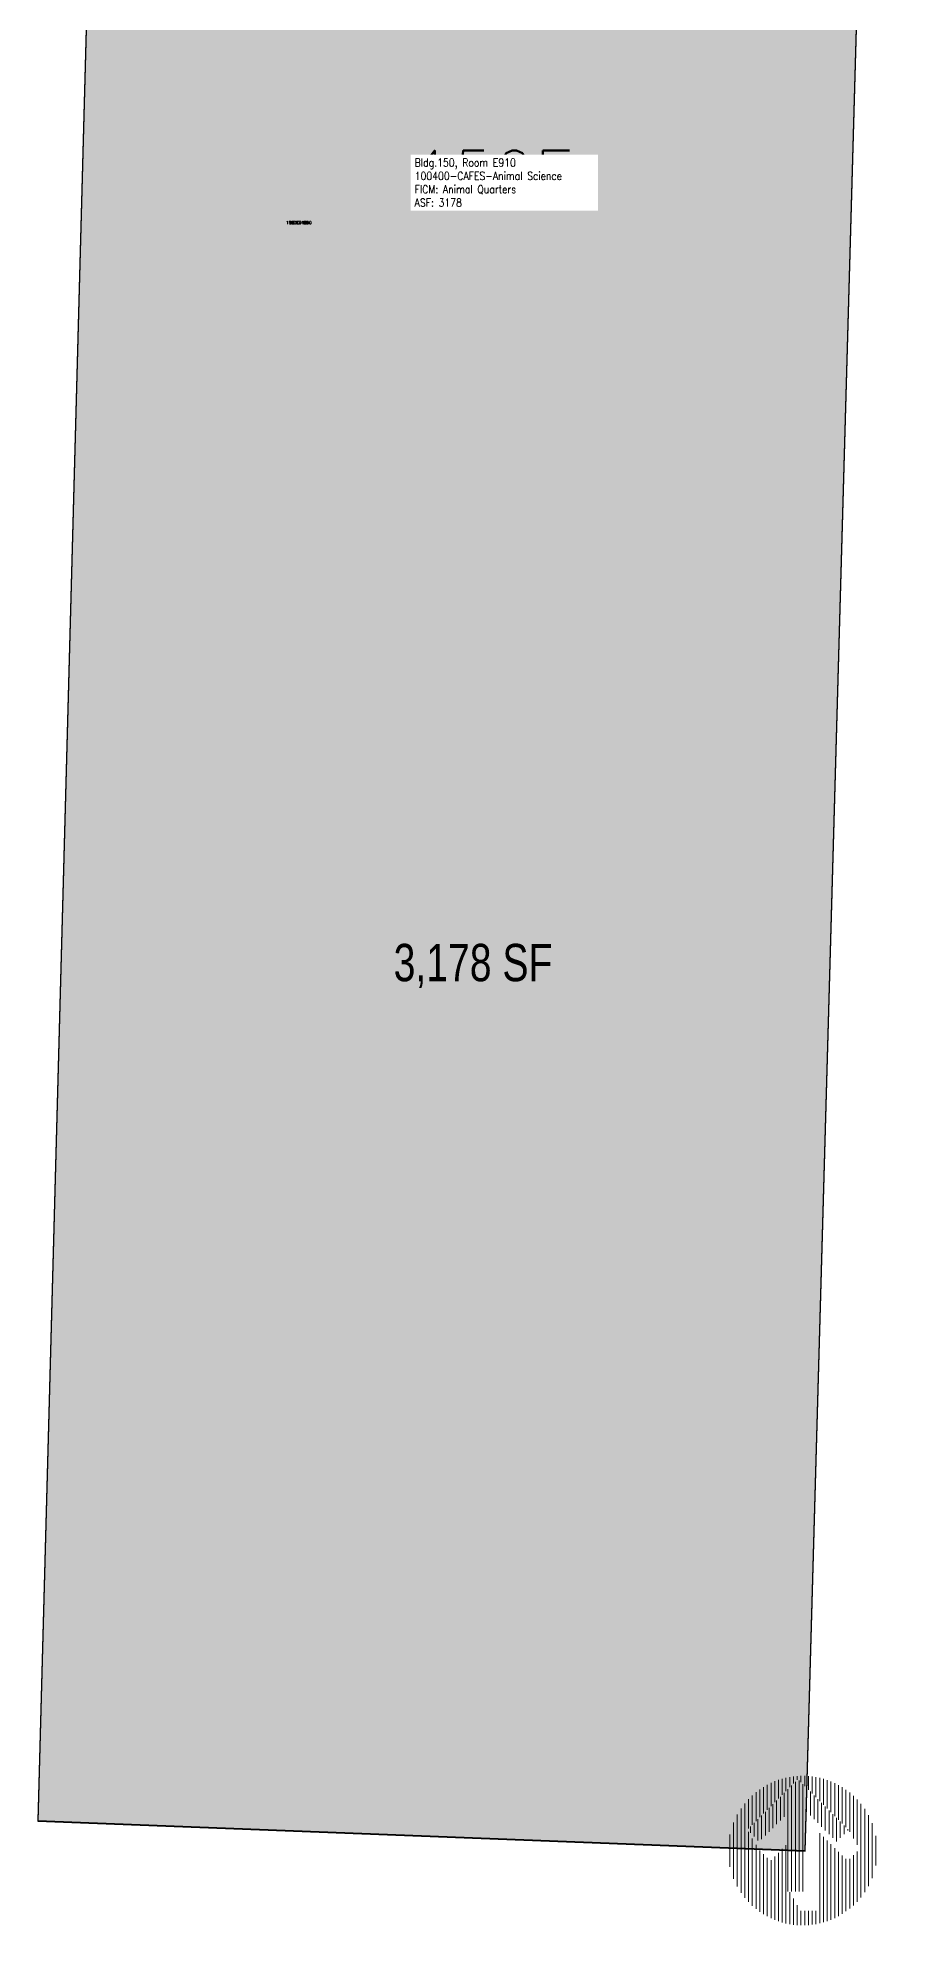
# Model space of a CAD drawing. Header units: inches. Extents: x 69148366 to 69148717, y 27721673 to 27723190.
# Drawn here: x 69148366 to 69148717, y 27721673 to 27722432 of the extents above; entities that cross this region are included whole.
import ezdxf
from ezdxf.enums import TextEntityAlignment as Align

# ---------------------------------------------------------------- set-up
doc = ezdxf.new("R2010")
doc.units = ezdxf.units.IN
doc.header["$MEASUREMENT"] = 0
for name, color, linetype in [('A-IDEN-RNUM', 7, 'Continuous'), ('A-IDEN-SNUM', 4, 'Continuous'), ('A-IDEN-VNUM', 4, 'Continuous'), ('A-WALL', 5, 'Continuous'), ('AREA-ASSIGN', 7, 'Continuous'), ('AREA-GROSS', 1, 'Continuous'), ('AREA-TEXT', 3, 'Continuous'), ('Rooms-Category-Color', 7, 'Continuous'), ('Rooms-College-Color', 7, 'Continuous'), ('Rooms-Department-Color', 7, 'Continuous'), ('Rooms-Division-Color', 7, 'Continuous'), ('Rooms-Information', 7, 'Continuous')]:
    doc.layers.add(name, color=color, linetype=linetype)
doc.styles.add('AREA', font='arial.ttf', dxfattribs={"width": 0.75, "height": 60})
doc.styles.add('ROOMSNUMBER', font='TXT.SHX', dxfattribs={"height": 1})
doc.styles.add('ROOMVNUMBER', font='simplex.shx', dxfattribs={"width": 0.85})

# ---------------------------------------------------------------- blocks, each defined once
blk = doc.blocks.new('North Large')
at = {"color": 42, "linetype": 'ByBlock', "lineweight": 15, "true_color": 0xe08e00}
for p, q in [((-0.2475, 0.1483), (-0.2475, 0.2926)), ((-0.2287, 0.1672), (-0.2287, 0.3067)), ((-0.2099, 0.186), (-0.2099, 0.3191)), ((-0.1911, 0.2048), (-0.1911, 0.33)), ((-0.1723, 0.2236), (-0.1723, 0.3395)), ((-0.1535, 0.2424), (-0.1535, 0.3477)), ((-0.1347, 0.2612), (-0.1347, 0.3547)), ((-0.1159, 0.28), (-0.1159, 0.3606)), ((-0.1065, 0.1697), (-0.1065, 0.2894)), ((-0.0971, 0.2988), (-0.0971, 0.3654)), ((-0.0877, -0.2059), (-0.0877, 0.3082)), ((-0.0782, 0.3177), (-0.0782, 0.3692)), ((-0.0689, -0.2059), (-0.0689, 0.327)), ((-0.0594, 0.3365), (-0.0594, 0.372)), ((-0.0501, -0.2059), (-0.0501, 0.3458)), ((-0.0406, 0.3553), (-0.0406, 0.3739)), ((-0.0312, -0.2059), (-0.0312, 0.3523)), ((-0.0218, 0.3428), (-0.0218, 0.3748)), ((-0.0124, -0.2059), (-0.0124, 0.3334)), ((-0.003, 0.324), (-0.003, 0.3748)), ((0.0064, 0.1949), (0.0064, 0.3146)), ((0.0158, 0.3052), (0.0158, 0.3738)), ((0.0252, 0.1761), (0.0252, 0.2958)), ((0.0346, 0.2864), (0.0346, 0.3719)), ((0.0534, 0.2676), (0.0534, 0.369)), ((0.0723, 0.2488), (0.0723, 0.3651)), ((0.0911, 0.23), (0.0911, 0.3602)), ((0.1099, 0.2111), (0.1099, 0.3542)), ((0.1287, 0.1923), (0.1287, 0.3471)), ((0.1475, 0.1735), (0.1475, 0.3388)), ((0.1663, 0.1547), (0.1663, 0.3292)), ((0.1851, 0.1359), (0.1851, 0.3182)), ((0.2039, 0.1171), (0.2039, 0.3057)), ((0.2227, 0.0937), (0.2227, 0.2915)), ((-0.3228, -0.2116), (-0.3228, 0.2114)), ((-0.304, -0.2368), (-0.304, 0.2366)), ((-0.2852, 0.1107), (-0.2852, 0.258)), ((-0.2664, 0.1295), (-0.2664, 0.2765)), ((-0.2005, 0.0756), (-0.2005, 0.1953)), ((-0.1817, 0.0944), (-0.1817, 0.2142)), ((-0.1629, 0.1133), (-0.1629, 0.233)), ((-0.1441, 0.1321), (-0.1441, 0.2518)), ((-0.1253, 0.1509), (-0.1253, 0.2706)), ((0.044, 0.1573), (0.044, 0.277)), ((0.0628, 0.1385), (0.0628, 0.2582)), ((0.0816, 0.1197), (0.0816, 0.2394)), ((0.1004, 0.1009), (0.1004, 0.2206)), ((0.1193, 0.0821), (0.1193, 0.2018)), ((0.2416, 0.061), (0.2416, 0.2752)), ((0.2604, 0.0283), (0.2604, 0.2565)), ((0.2792, -0.235), (0.2792, 0.2348)), ((0.298, -0.2095), (0.298, 0.2093)), ((-0.3604, -0.1415), (-0.3604, 0.1414)), ((-0.3416, -0.181), (-0.3416, 0.1808)), ((-0.2758, 0.0889), (-0.2758, 0.1201)), ((-0.257, 0.0701), (-0.257, 0.1389)), ((-0.2382, 0.0513), (-0.2382, 0.1577)), ((-0.2194, 0.0568), (-0.2194, 0.1765)), ((0.1381, 0.0632), (0.1381, 0.183)), ((0.1569, 0.0449), (0.1569, 0.1641)), ((0.1757, 0.0637), (0.1757, 0.1453)), ((0.1945, 0.0825), (0.1945, 0.1265)), ((0.2133, 0.1013), (0.2133, 0.1077)), ((0.3168, -0.1783), (0.3168, 0.1782)), ((0.3356, -0.138), (0.3356, 0.1378)), ((-0.3792, -0.0813), (-0.3792, 0.0811)), ((-0.2852, -0.2582), (-0.2852, 0.0937)), ((-0.2664, -0.2767), (-0.2664, 0.061)), ((-0.2475, -0.2928), (-0.2475, 0.0283)), ((-0.2287, -0.3069), (-0.2287, 0.0008)), ((-0.1159, -0.3607), (-0.1159, 0.0079)), ((-0.0971, -0.3656), (-0.0971, 0.0268)), ((0.0723, -0.3652), (0.0723, 0.088)), ((0.0911, -0.3603), (0.0911, 0.0692)), ((0.1099, -0.3543), (0.1099, 0.0504)), ((0.1287, -0.3472), (0.1287, 0.0315)), ((0.1475, -0.3389), (0.1475, 0.0127)), ((0.3544, -0.0745), (0.3544, 0.0743)), ((-0.2099, -0.3193), (-0.2099, -0.018)), ((-0.1911, -0.3302), (-0.1911, -0.0369)), ((-0.1723, -0.3396), (-0.1723, -0.0485)), ((-0.1535, -0.3478), (-0.1535, -0.0297)), ((-0.1347, -0.3548), (-0.1347, -0.0109)), ((0.1663, -0.3294), (0.1663, -0.0061)), ((0.1851, -0.3184), (0.1851, -0.0249)), ((0.204, -0.3044), (0.204, -0.0416)), ((0.2227, -0.2916), (0.2227, -0.0416)), ((0.2416, -0.2753), (0.2416, -0.0228)), ((0.2604, -0.2567), (0.2604, -0.004)), ((-0.0782, -0.3694), (-0.0782, -0.2085)), ((-0.0594, -0.3722), (-0.0594, -0.2412)), ((-0.0406, -0.3741), (-0.0406, -0.2739)), ((-0.0218, -0.375), (-0.0218, -0.3026)), ((-0.003, -0.3749), (-0.003, -0.3026)), ((0.0158, -0.374), (0.0158, -0.3026)), ((0.0346, -0.372), (0.0346, -0.3026)), ((0.0534, -0.3691), (0.0534, -0.3026))]:
    blk.add_line(p, q, dxfattribs=at)

msp = doc.modelspace()

# ---------------------------------------------------------------- hatches: boundary and pattern name
at = {"layer": 'Rooms-Category-Color', "true_color": 0xfbafa2}
msp.add_hatch(color=21, dxfattribs=at).paths.add_polyline_path([(69148406.29, 27723189.97), (69148366.51, 27721715.55), (69148674.78, 27721703.46), (69148716.52, 27723186.74)])
at = {"layer": 'Rooms-College-Color', "true_color": 0xe3c5e1}
msp.add_hatch(color=254, dxfattribs=at).paths.add_polyline_path([(69148406.29, 27723189.97), (69148366.51, 27721715.55), (69148674.78, 27721703.46), (69148716.52, 27723186.74)])
at = {"layer": 'Rooms-Department-Color', "true_color": 0xe3c5e1}
msp.add_hatch(color=254, dxfattribs=at).paths.add_polyline_path([(69148406.29, 27723189.97), (69148366.51, 27721715.55), (69148674.78, 27721703.46), (69148716.52, 27723186.74)])
at = {"layer": 'Rooms-Division-Color', "true_color": 0xe3c5e1}
msp.add_hatch(color=254, dxfattribs=at).paths.add_polyline_path([(69148406.29, 27723189.97), (69148366.51, 27721715.55), (69148674.78, 27721703.46), (69148716.52, 27723186.74)])

# ---------------------------------------------------------------- linework, layer by layer
at = {"layer": 'A-WALL'}
msp.add_lwpolyline([(69148406.29, 27723189.73), (69148366.5, 27721715.31), (69148674.77, 27721703.22), (69148716.51, 27723186.51)], close=True, dxfattribs=at)
at = {"layer": 'AREA-ASSIGN'}
msp.add_lwpolyline([(69148406.29, 27723189.97), (69148366.51, 27721715.55), (69148674.78, 27721703.46), (69148716.52, 27723186.74)], close=True, dxfattribs=at)
at = {"layer": 'AREA-GROSS'}
msp.add_lwpolyline([(69148406.29, 27723189.73), (69148366.5, 27721715.31), (69148674.77, 27721703.22), (69148716.51, 27723186.51)], close=True, dxfattribs=at)

# ---------------------------------------------------------------- block references
at = {"layer": 'Defpoints', "xscale": 79.99999999999999, "yscale": 79.99999999999999, "zscale": 79.99999999999999}
msp.add_blockref('North Large', (69148674.78, 27721703.46), dxfattribs=at)

# ---------------------------------------------------------------- texts
at = {"layer": 'A-IDEN-RNUM', "style": 'ROOMSNUMBER'}
msp.add_text('0910-00', height=1.2, dxfattribs=at).set_placement((69148471.37, 27722357.44), align=Align.MIDDLE)
at = {"layer": 'A-IDEN-SNUM', "style": 'ROOMSNUMBER'}
msp.add_text('1500E91000', height=1.2, dxfattribs=at).set_placement((69148471.37, 27722357.44), align=Align.MIDDLE)
at = {"layer": 'A-IDEN-VNUM', "style": 'ROOMVNUMBER', "width": 0.85}
msp.add_text('150E', height=22.5, dxfattribs=at).set_placement((69148549.3, 27722375.12), align=Align.MIDDLE)
at = {"layer": 'AREA-TEXT', "style": 'AREA', "width": 0.75}
msp.add_text('3,178 SF', height=15, dxfattribs=at).set_placement((69148541.32, 27722060.2), align=Align.MIDDLE_CENTER)

# ---------------------------------------------------------------- next in the draw order: texts
at = {"layer": 'Rooms-Information', "insert": (69148517.89, 27722363.87), "char_height": 3.2143, "width": 72, "attachment_point": 7, "style": 'ROOMVNUMBER', "bg_fill": 3, "box_fill_scale": 1.5, "bg_fill_color": 256, "bg_fill_true_color": 13158600, "bg_fill_transparency": 0}
msp.add_mtext('Bldg.150, Room E910^M^J100400-CAFES-Animal Science^M^JFICM: Animal Quarters^M^JASF: 3178', dxfattribs=at)

doc.saveas('drawing.dxf')
